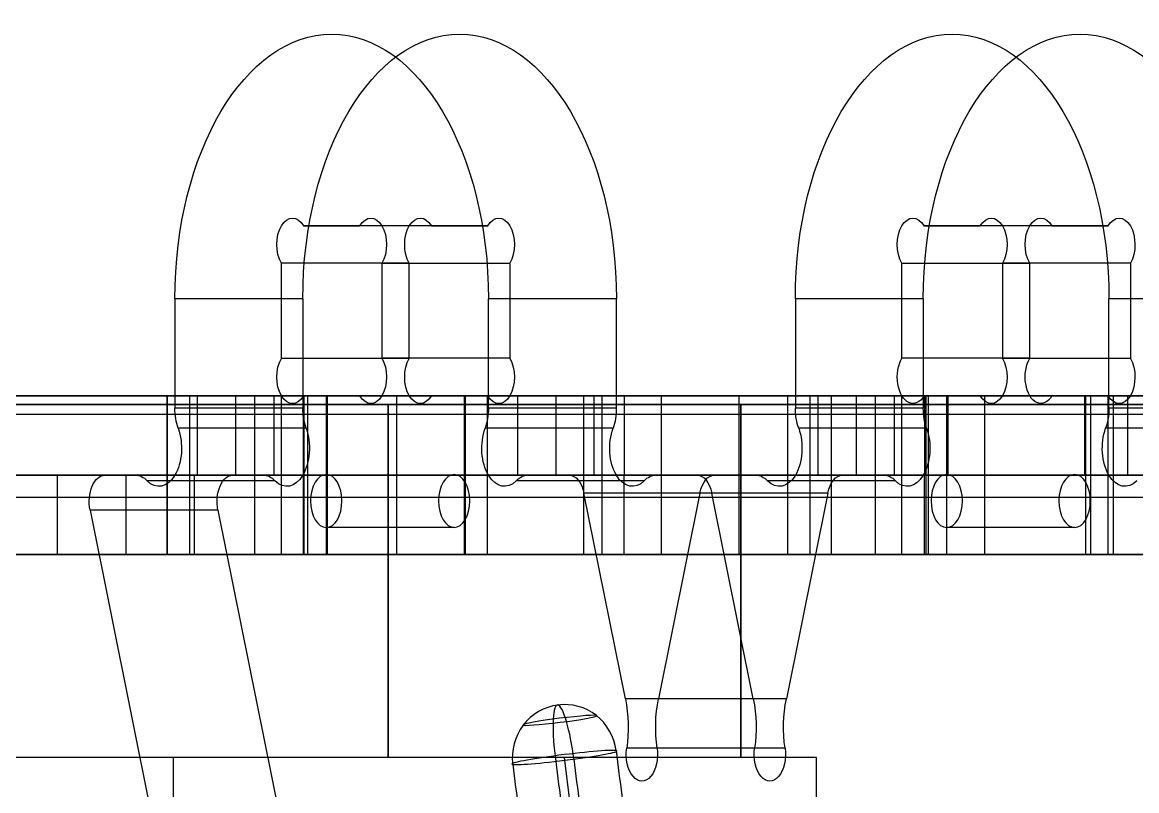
# Model space of a CAD drawing. Header units: millimetres. Extents: x -1736 to -633, y -290 to 351.
# Drawn here: x -843.5 to -717.1, y 255.2 to 342.3 of the extents above; entities that cross this region are included whole.
import ezdxf

# ---------------------------------------------------------------- set-up
doc = ezdxf.new("R2010")
doc.units = ezdxf.units.MM
doc.header["$MEASUREMENT"] = 0
for name, color, linetype, true_color in [('Electrical System', 7, 'Continuous', 0x0516e0), ('The Irrigation System', 7, 'Continuous', 0x04feff), ('The Wooden Frame', 7, 'Continuous', 0xd8b17e)]:
    doc.layers.add(name, color=color, linetype=linetype, true_color=true_color)

msp = doc.modelspace()

# ---------------------------------------------------------------- linework, layer by layer
at = {"layer": 'Electrical System'}
for p, q in [((-762, 299, -27.13), (-802, 299, -27.13)), ((-802, 299, 42.87), (-802, 299, -27.13)), ((-762, 299, 42.87), (-802, 299, 42.87)), ((-802, 299, -27.13), (-802, 259, -27.13)), ((-802, 259, 42.87), (-802, 299, 42.87)), ((-762, 299, 42.87), (-762, 299, -27.13)), ((-762, 299, -27.13), (-762, 259, -27.13)), ((-762, 259, 42.87), (-762, 299, 42.87)), ((-826.31, 259, -264.82), (-931.89, 259, -410.61)), ((-753.42, 259, -317.61), (-859, 259, -463.4)), ((-753.42, 259, -317.61), (-826.31, 259, -264.82)), ((-826.31, 29, -264.82), (-826.31, 259, -264.82)), ((-762, 259, -27.13), (-802, 259, -27.13)), ((-762, 259, 42.87), (-802, 259, 42.87)), ((-802, 259, -27.13), (-802, 259, 42.87)), ((-762, 259, -27.13), (-762, 259, 42.87)), ((-753.42, 29, -317.61), (-753.42, 259, -317.61))]:
    msp.add_line(p, q, dxfattribs=at)
msp.add_open_spline([(-745.53, 150, 139), (-745.53, 150, 3.93), (-768, 146), (-782, 259, -6.13)], degree=3, dxfattribs=at)
at = {"layer": 'The Irrigation System'}
for p, q in [((-1311.74, 300, 110.11), (-711.74, 300, 110.11)), ((-1311.74, 300, -189.89), (-711.74, 300, -189.89)), ((-1311.74, 300, -39.89), (-711.74, 300, -39.89)), ((-1310.74, 299, 110.11), (-712.74, 299, 110.11)), ((-712.74, 299, -188.89), (-1310.74, 299, -188.89)), ((-1310.74, 299, -39.89), (-712.74, 299, -39.89))]:
    msp.add_line(p, q, dxfattribs=at)
at = {"layer": 'The Irrigation System', "extrusion": (-0.122776, 0.990977, -0.053766)}
for centre, radius in [((744.22, 12.87, 357.25), 4.24), ((744.22, 12.87, 353), 6)]:
    msp.add_circle(centre, radius, dxfattribs=at)
at = {"layer": 'The Irrigation System', "extrusion": (-0.177446, 0.031383, 0.98363)}
for start, end in [(197.3598, 287.3602), (107.3595, 197.3598)]:
    msp.add_arc((-118.85, -802.92, 140.86), 6, start, end, dxfattribs=at)
at = {"layer": 'The Irrigation System', "extrusion": (0.976442, 0.130307, 0.171992)}
for start, end in [(356.8713, 86.8716), (266.8709, 356.8713)]:
    msp.add_arc((360.17, 121.38, -730.88), 6, start, end, dxfattribs=at)
at = {"layer": 'The Irrigation System'}
for points in [[(-783.06, 259.19, -0.23), (-782.64, 255.77, -0.04), (-781.78, 249.15, 0.32), (-780.41, 239.57, 0.91), (-779, 230.65, 1.53), (-777.56, 222.38, 2.21), (-776.1, 214.73, 2.98), (-774.64, 207.68, 3.84), (-773.16, 201.23, 4.83), (-771.69, 195.35, 5.96), (-770.23, 190.03, 7.26), (-768.8, 185.24, 8.72), (-767.4, 180.98, 10.38), (-766.04, 177.21, 12.23), (-764.72, 173.89, 14.29), (-763.45, 170.98, 16.57), (-762.23, 168.43, 19.12), (-761.03, 166.19, 21.96), (-759.86, 164.21, 25.16), (-758.71, 162.48, 28.77), (-757.59, 160.97, 32.84), (-756.49, 159.68, 37.4), (-755.44, 158.59, 42.49), (-754.44, 157.69, 48.13), (-753.5, 156.97, 54.35), (-752.63, 156.42, 61.15), (-751.84, 156.01, 68.56), (-751.13, 155.72, 76.61), (-750.52, 155.54, 85.3), (-750, 155.45, 94.67), (-749.59, 155.42, 104.72), (-749.18, 155.42, 119.56), (-749.07, 155.45, 131.08), (-749.07, 155.45, 139)], [(-776.14, 259.78, -5.1), (-775.72, 256.38, -4.91), (-774.86, 249.81, -4.55), (-773.49, 240.3, -3.98), (-772.08, 231.44, -3.37), (-770.63, 223.2, -2.7), (-769.16, 215.58, -1.95), (-767.67, 208.54, -1.1), (-766.18, 202.07, -0.12), (-764.67, 196.13, 1.01), (-763.17, 190.72, 2.31), (-761.68, 185.81, 3.8), (-760.2, 181.37, 5.51), (-758.74, 177.37, 7.46), (-757.31, 173.78, 9.67), (-755.89, 170.58, 12.17), (-754.51, 167.74, 14.99), (-753.15, 165.22, 18.17), (-751.82, 163.01, 21.74), (-750.52, 161.08, 25.74), (-749.27, 159.43, 30.19), (-748.07, 158.03, 35.11), (-746.92, 156.86, 40.53), (-745.84, 155.91, 46.47), (-744.83, 155.15, 52.95), (-743.9, 154.57, 59.99), (-743.05, 154.14, 67.61), (-742.3, 153.84, 75.85), (-741.64, 153.65, 84.71), (-741.09, 153.55, 94.22), (-740.65, 153.51, 104.41), (-740.2, 153.51, 119.41), (-740.08, 153.54, 131.02), (-740.08, 153.54, 139)], [(-787.86, 258.22, -7.16), (-787.43, 254.77, -6.98), (-786.57, 248.1, -6.61), (-785.18, 238.41, -6.02), (-783.76, 229.35, -5.41), (-782.31, 220.9, -4.73), (-780.82, 213.04, -3.96), (-779.31, 205.73, -3.08), (-777.78, 198.97, -2.07), (-776.23, 192.71, -0.88), (-774.67, 186.95, 0.49), (-773.09, 181.65, 2.09), (-771.52, 176.8, 3.95), (-769.94, 172.39, 6.08), (-768.37, 168.4, 8.53), (-766.83, 164.82, 11.31), (-765.31, 161.65, 14.45), (-763.84, 158.87, 17.94), (-762.43, 156.46, 21.81), (-761.08, 154.4, 26.06), (-759.8, 152.65, 30.7), (-758.59, 151.19, 35.77), (-757.46, 149.99, 41.28), (-756.4, 149.01, 47.26), (-755.43, 148.23, 53.75), (-754.54, 147.63, 60.77), (-753.73, 147.18, 68.34), (-753.02, 146.86, 76.5), (-752.41, 146.65, 85.28), (-751.9, 146.52, 94.69), (-751.49, 146.47, 104.77), (-751.09, 146.44, 119.61), (-750.99, 146.46, 131.1), (-750.99, 146.46, 139)], [(-780.94, 258.81, -12.03), (-780.51, 255.39, -11.85), (-779.65, 248.76, -11.48), (-778.27, 239.14, -10.91), (-776.84, 230.14, -10.31), (-775.38, 221.73, -9.64), (-773.88, 213.89, -8.89), (-772.35, 206.59, -8.03), (-770.8, 199.8, -7.02), (-769.21, 193.5, -5.84), (-767.61, 187.64, -4.46), (-765.98, 182.21, -2.83), (-764.32, 177.19, -0.92), (-762.65, 172.55, 1.31), (-760.96, 168.29, 3.91), (-759.27, 164.43, 6.91), (-757.59, 160.96, 10.32), (-755.96, 157.9, 14.15), (-754.39, 155.25, 18.39), (-752.89, 153, 23.02), (-751.49, 151.11, 28.05), (-750.17, 149.54, 33.47), (-748.94, 148.26, 39.31), (-747.8, 147.23, 45.6), (-746.76, 146.41, 52.35), (-745.8, 145.78, 59.61), (-744.95, 145.31, 67.39), (-744.19, 144.98, 75.74), (-743.53, 144.76, 84.68), (-742.99, 144.63, 94.24), (-742.55, 144.56, 104.46), (-742.11, 144.53, 119.46), (-742, 144.55, 131.05), (-741.99, 144.55, 139)]]:
    msp.add_open_spline(points, degree=3, knots=[0, 0, 0, 0, 10.357275, 20.065012, 29.148035, 37.631865, 45.543109, 52.909977, 59.762942, 66.135584, 72.06562, 77.596121, 82.77681, 87.66526, 92.327613, 96.838365, 101.278777, 105.733861, 110.28847, 115.023475, 120.012961, 125.322859, 131.010875, 137.127265, 143.716005, 150.81603, 158.462372, 166.68712, 175.5202, 184.98999, 195.123786, 205.948175, 229.77308, 229.77308, 229.77308, 229.77308], dxfattribs=at)
at = {"layer": 'The Wooden Frame'}
for p, q in [((-797.08, 319.26, -409.82), (-811.58, 319.26, -399.15)), ((-811.58, 319.26, -399.15), (-805.2, 319.26, -390.48)), ((-797.08, 319.26, -409.82), (-811.58, 319.26, -399.15)), ((-811.58, 319.26, -399.15), (-805.2, 319.26, -390.48)), ((-790.7, 319.26, -401.14), (-805.2, 319.26, -390.48)), ((-790.7, 319.26, -401.14), (-805.2, 319.26, -390.48)), ((-797.08, 319.26, -409.82), (-790.7, 319.26, -401.14)), ((-797.08, 319.26, -409.82), (-790.7, 319.26, -401.14)), ((-726.74, 319.26, -314.17), (-741.24, 319.26, -303.51)), ((-741.24, 319.26, -303.51), (-734.86, 319.26, -294.84)), ((-726.74, 319.26, -314.17), (-741.24, 319.26, -303.51)), ((-741.24, 319.26, -303.51), (-734.86, 319.26, -294.84)), ((-720.36, 319.26, -305.5), (-734.86, 319.26, -294.84)), ((-720.36, 319.26, -305.5), (-734.86, 319.26, -294.84)), ((-726.74, 319.26, -314.17), (-720.36, 319.26, -305.5)), ((-726.74, 319.26, -314.17), (-720.36, 319.26, -305.5)), ((-799.59, 315.02, -413.24), (-814.09, 315.02, -402.57)), ((-814.09, 304.24, -402.57), (-814.09, 315.02, -402.57)), ((-799.59, 315.02, -413.24), (-814.09, 315.02, -402.57)), ((-814.09, 304.24, -402.57), (-814.09, 315.02, -402.57)), ((-788.19, 315.01, -397.73), (-802.69, 315.01, -387.06)), ((-802.69, 315.01, -387.06), (-802.69, 304.25, -387.06)), ((-788.19, 315.01, -397.73), (-802.69, 315.01, -387.06)), ((-802.69, 315.01, -387.06), (-802.69, 304.25, -387.06)), ((-799.59, 304.24, -413.24), (-799.59, 315.02, -413.24)), ((-799.59, 304.24, -413.24), (-799.59, 315.02, -413.24)), ((-788.19, 315.01, -397.73), (-788.19, 304.25, -397.73)), ((-788.19, 315.01, -397.73), (-788.19, 304.25, -397.73)), ((-729.25, 315.01, -317.59), (-743.75, 315.01, -306.93)), ((-743.75, 304.25, -306.93), (-743.75, 315.01, -306.93)), ((-729.25, 315.01, -317.59), (-743.75, 315.01, -306.93)), ((-743.75, 304.25, -306.93), (-743.75, 315.01, -306.93)), ((-717.84, 315.02, -302.08), (-732.35, 315.02, -291.42)), ((-732.35, 315.02, -291.42), (-732.35, 304.24, -291.42)), ((-717.84, 315.02, -302.08), (-732.35, 315.02, -291.42)), ((-732.35, 315.02, -291.42), (-732.35, 304.24, -291.42)), ((-729.25, 304.25, -317.59), (-729.25, 315.01, -317.59)), ((-729.25, 304.25, -317.59), (-729.25, 315.01, -317.59)), ((-717.84, 315.02, -302.08), (-717.84, 304.24, -302.08)), ((-717.84, 315.02, -302.08), (-717.84, 304.24, -302.08)), ((-811.66, 310.99, -429.65), (-826.16, 310.99, -418.99)), ((-826.16, 310.99, -418.99), (-826.16, 298.58, -418.99)), ((-811.66, 310.99, -429.65), (-826.16, 310.99, -418.99)), ((-826.16, 310.99, -418.99), (-826.16, 298.58, -418.99)), ((-811.66, 310.99, -429.65), (-811.66, 298.58, -429.65)), ((-811.66, 310.99, -429.65), (-811.66, 298.58, -429.65)), ((-776.11, 310.99, -381.31), (-790.61, 310.99, -370.65)), ((-790.61, 298.58, -370.65), (-790.61, 310.99, -370.65)), ((-776.11, 310.99, -381.31), (-790.61, 310.99, -370.65)), ((-790.61, 298.58, -370.65), (-790.61, 310.99, -370.65)), ((-776.11, 298.58, -381.31), (-776.11, 310.99, -381.31)), ((-776.11, 298.58, -381.31), (-776.11, 310.99, -381.31)), ((-741.32, 310.99, -334), (-755.82, 310.99, -323.34)), ((-755.82, 310.99, -323.34), (-755.82, 298.58, -323.34)), ((-741.32, 310.99, -334), (-755.82, 310.99, -323.34)), ((-755.82, 310.99, -323.34), (-755.82, 298.58, -323.34)), ((-741.32, 310.99, -334), (-741.32, 298.58, -334)), ((-741.32, 310.99, -334), (-741.32, 298.58, -334)), ((-705.77, 310.99, -285.67), (-720.27, 310.99, -275)), ((-720.27, 298.58, -275), (-720.27, 310.99, -275)), ((-705.77, 310.99, -285.67), (-720.27, 310.99, -275)), ((-720.27, 298.58, -275), (-720.27, 310.99, -275)), ((-799.59, 304.24, -413.24), (-814.09, 304.24, -402.57)), ((-799.59, 304.24, -413.24), (-814.09, 304.24, -402.57)), ((-788.19, 304.25, -397.73), (-802.69, 304.25, -387.06)), ((-788.19, 304.25, -397.73), (-802.69, 304.25, -387.06)), ((-729.25, 304.25, -317.59), (-743.75, 304.25, -306.93)), ((-729.25, 304.25, -317.59), (-743.75, 304.25, -306.93)), ((-717.84, 304.24, -302.08), (-732.35, 304.24, -291.42)), ((-717.84, 304.24, -302.08), (-732.35, 304.24, -291.42)), ((-1361.49, 300, 285.64), (-661.49, 300, 285.64)), ((-664.49, 300, 475.14), (-1358.49, 300, 475.14)), ((-1221.94, 300, 228.14), (-801.03, 300, 228.14)), ((-992.43, 300, -208.39), (-661.74, 300, -208.39)), ((-992.43, 300, -208.39), (-661.74, 300, -208.39)), ((-648.67, 300, -474.14), (-878.03, 300, -474.14)), ((-648.67, 300, -474.14), (-878.03, 300, -474.14)), ((-751.75, 300, -739.59), (-871.48, 300, -495.8)), ((-751.75, 300, -739.59), (-871.48, 300, -495.8)), ((-827.09, 300, -208.39), (-827.09, 282, -208.39)), ((-827.09, 300, -208.39), (-827.09, 282, -208.39)), ((-827.04, 300, -419.12), (-827.04, 282, -419.12)), ((-827.04, 300, -419.12), (-827.04, 282, -419.12)), ((-824.52, 300, -415.7), (-824.52, 291, -415.7)), ((-824.52, 300, -415.7), (-793.26, 300, -373.19)), ((-824.52, 300, -415.7), (-824.52, 291, -415.7)), ((-824.52, 300, -415.7), (-793.26, 300, -373.19)), ((-823.62, 300, -421.63), (-823.62, 291, -421.63)), ((-814.95, 300, -428.01), (-823.62, 300, -421.63)), ((-823.62, 300, -421.63), (-823.62, 291, -421.63)), ((-814.95, 300, -428.01), (-823.62, 300, -421.63)), ((-819.28, 300, -424.82), (-819.28, 291, -424.82)), ((-819.28, 300, -424.82), (-819.28, 291, -424.82)), ((-817.12, 300, -385.65), (-817.12, 282, -385.65)), ((-817.12, 300, -385.65), (-817.12, 282, -385.65)), ((-814.95, 300, -428.01), (-814.95, 291, -428.01)), ((-814.95, 300, -428.01), (-814.95, 291, -428.01)), ((-814.12, 300, -388.65), (-814.12, 282, -388.65)), ((-814.12, 300, -382.65), (-814.12, 282, -382.65)), ((-814.12, 300, -388.65), (-814.12, 282, -388.65)), ((-814.12, 300, -382.65), (-814.12, 282, -382.65)), ((-811.61, 300, -617.7), (-811.61, 282, -617.7)), ((-811.61, 300, -617.7), (-811.61, 282, -617.7)), ((-797.08, 300, -409.82), (-811.58, 300, -399.15)), ((-805.2, 300, -390.48), (-811.58, 300, -399.15)), ((-797.08, 300, -409.82), (-811.58, 300, -399.15)), ((-805.2, 300, -390.48), (-811.58, 300, -399.15)), ((-811.53, 300, -430.52), (-811.53, 291, -430.52)), ((-811.53, 300, -430.52), (-811.53, 291, -430.52)), ((-811.12, 300, -385.65), (-811.12, 282, -385.65)), ((-811.12, 300, -385.65), (-811.12, 282, -385.65)), ((-777.75, 300, -384.6), (-809.01, 300, -427.11)), ((-809.01, 300, -427.11), (-809.01, 291, -427.11)), ((-777.75, 300, -384.6), (-809.01, 300, -427.11)), ((-809.01, 300, -427.11), (-809.01, 291, -427.11)), ((-808.89, 300, -394.45), (-808.89, 291, -394.45)), ((-808.89, 300, -394.45), (-808.89, 291, -394.45)), ((-790.7, 300, -401.14), (-805.2, 300, -390.48)), ((-790.7, 300, -401.14), (-805.2, 300, -390.48)), ((-801.03, 300, 228.14), (-801.03, 282, 228.14)), ((-790.7, 300, -401.14), (-797.08, 300, -409.82)), ((-790.7, 300, -401.14), (-797.08, 300, -409.82)), ((-793.38, 300, -405.85), (-793.38, 291, -405.85)), ((-793.38, 300, -405.85), (-793.38, 291, -405.85)), ((-793.26, 300, -373.19), (-793.26, 291, -373.19)), ((-793.26, 300, -373.19), (-793.26, 291, -373.19)), ((-790.75, 300, -369.78), (-790.75, 282, -369.78)), ((-790.75, 300, -369.78), (-790.75, 282, -369.78)), ((-787.33, 300, -372.29), (-787.33, 291, -372.29)), ((-787.33, 300, -372.29), (-778.66, 300, -378.67)), ((-787.33, 300, -372.29), (-787.33, 291, -372.29)), ((-787.33, 300, -372.29), (-778.66, 300, -378.67)), ((-782.99, 300, -375.48), (-782.99, 291, -375.48)), ((-782.99, 300, -375.48), (-782.99, 291, -375.48)), ((-779.82, 300, 219.35), (-779.82, 282, 219.35)), ((-778.66, 300, -378.67), (-778.66, 291, -378.67)), ((-778.66, 300, -378.67), (-778.66, 291, -378.67)), ((-777.75, 300, -384.6), (-777.75, 291, -384.6)), ((-777.75, 300, -384.6), (-777.75, 291, -384.6)), ((-775.24, 300, -381.18), (-775.24, 291, -381.18)), ((-775.24, 300, -381.18), (-775.24, 291, -381.18)), ((-771.03, 300, 198.14), (-771.03, 282, 198.14)), ((-762.24, 300, 176.92), (-762.24, 282, 176.92)), ((-756.7, 300, -323.47), (-756.7, 282, -323.47)), ((-756.7, 300, -323.47), (-756.7, 282, -323.47)), ((-754.18, 300, -320.05), (-754.18, 291, -320.05)), ((-754.18, 300, -320.05), (-722.92, 300, -277.55)), ((-754.18, 300, -320.05), (-754.18, 291, -320.05)), ((-754.18, 300, -320.05), (-722.92, 300, -277.55)), ((-744.61, 300, -332.36), (-753.28, 300, -325.99)), ((-753.28, 300, -325.99), (-753.28, 291, -325.99)), ((-744.61, 300, -332.36), (-753.28, 300, -325.99)), ((-753.28, 300, -325.99), (-753.28, 291, -325.99)), ((-751.75, 300, -739.59), (-751.75, 282, -739.59)), ((-751.75, 300, -739.59), (-751.75, 282, -739.59)), ((-748.94, 300, -329.17), (-748.94, 291, -329.17)), ((-748.94, 300, -329.17), (-748.94, 291, -329.17)), ((-746.77, 300, -290), (-746.77, 282, -290)), ((-746.77, 300, -290), (-746.77, 282, -290)), ((-744.61, 300, -332.36), (-744.61, 291, -332.36)), ((-744.61, 300, -332.36), (-744.61, 291, -332.36)), ((-743.77, 300, -293), (-743.77, 282, -293)), ((-743.77, 300, -287), (-743.77, 282, -287)), ((-743.77, 300, -293), (-743.77, 282, -293)), ((-743.77, 300, -287), (-743.77, 282, -287)), ((-726.74, 300, -314.17), (-741.24, 300, -303.51)), ((-734.86, 300, -294.84), (-741.24, 300, -303.51)), ((-726.74, 300, -314.17), (-741.24, 300, -303.51)), ((-734.86, 300, -294.84), (-741.24, 300, -303.51)), ((-741.19, 300, -334.88), (-741.19, 291, -334.88)), ((-741.19, 300, -334.88), (-741.19, 291, -334.88)), ((-741.01, 300, 168.14), (-741.01, 282, 168.14)), ((-740.77, 300, -290), (-740.77, 282, -290)), ((-740.77, 300, -290), (-740.77, 282, -290)), ((-707.41, 300, -288.95), (-738.67, 300, -331.46)), ((-738.67, 300, -331.46), (-738.67, 291, -331.46)), ((-707.41, 300, -288.95), (-738.67, 300, -331.46)), ((-738.67, 300, -331.46), (-738.67, 291, -331.46)), ((-738.55, 300, -298.8), (-738.55, 291, -298.8)), ((-738.55, 300, -298.8), (-738.55, 291, -298.8)), ((-720.36, 300, -305.5), (-734.86, 300, -294.84)), ((-720.36, 300, -305.5), (-734.86, 300, -294.84)), ((-734.36, 300, -753.45), (-734.36, 282, -753.45)), ((-734.36, 300, -753.45), (-734.36, 282, -753.45)), ((-720.36, 300, -305.5), (-726.74, 300, -314.17)), ((-720.36, 300, -305.5), (-726.74, 300, -314.17)), ((-723.04, 300, -310.21), (-723.04, 291, -310.21)), ((-723.04, 300, -310.21), (-723.04, 291, -310.21)), ((-722.92, 300, -277.55), (-722.92, 291, -277.55)), ((-722.92, 300, -277.55), (-722.92, 291, -277.55)), ((-722.37, 300, -275.32), (-722.37, 282, -275.32)), ((-722.37, 300, -275.32), (-722.37, 282, -275.32)), ((-720.41, 300, -274.13), (-720.41, 291, -274.13)), ((-720.41, 300, -274.13), (-720.41, 291, -274.13)), ((-719.78, 300, 159.36), (-719.78, 282, 159.36)), ((-718.18, 300, -274.68), (-718.18, 291, -274.68)), ((-718.18, 300, -274.68), (-718.18, 291, -274.68)), ((-811.66, 298.58, -429.65), (-826.16, 298.58, -418.99)), ((-811.66, 298.58, -429.65), (-826.16, 298.58, -418.99)), ((-776.11, 298.58, -381.31), (-790.61, 298.58, -370.65)), ((-776.11, 298.58, -381.31), (-790.61, 298.58, -370.65)), ((-741.32, 298.58, -334), (-755.82, 298.58, -323.34)), ((-741.32, 298.58, -334), (-755.82, 298.58, -323.34)), ((-705.77, 298.58, -285.67), (-720.27, 298.58, -275)), ((-705.77, 298.58, -285.67), (-720.27, 298.58, -275)), ((-699.87, 297.88, -207.89), (-993.49, 297.88, -207.89)), ((-699.87, 297.88, -189.89), (-993.49, 297.88, -189.89)), ((-699.87, 297.88, -207.89), (-993.49, 297.88, -207.89)), ((-699.87, 297.88, -189.89), (-993.49, 297.88, -189.89)), ((-811.29, 296.32, -429.14), (-825.79, 296.32, -418.47)), ((-811.29, 296.32, -429.14), (-825.79, 296.32, -418.47)), ((-776.49, 296.32, -381.82), (-790.99, 296.32, -371.16)), ((-776.49, 296.32, -381.82), (-790.99, 296.32, -371.16)), ((-740.94, 296.32, -333.49), (-755.45, 296.32, -322.83)), ((-740.94, 296.32, -333.49), (-755.45, 296.32, -322.83)), ((-706.15, 296.32, -286.18), (-720.65, 296.32, -275.51)), ((-706.15, 296.32, -286.18), (-720.65, 296.32, -275.51)), ((-1342.24, 291, 258.89), (-680.74, 291, 258.89)), ((-680.74, 291, 278.14), (-1342.24, 291, 278.14)), ((-1221.94, 291, 228.14), (-801.03, 291, 228.14)), ((-992.43, 291, -208.39), (-661.74, 291, -208.39)), ((-992.43, 291, -208.39), (-661.74, 291, -208.39)), ((-680.74, 291, 475.14), (-974.99, 291, 475.14)), ((-751.75, 291, -739.59), (-871.48, 291, -495.8)), ((-751.75, 291, -739.59), (-871.48, 291, -495.8)), ((-823.98, 291, -447.45), (-839.49, 291, -436.05)), ((-839.49, 291, -436.05), (-839.49, 282, -436.05)), ((-839.49, 291, -436.05), (-827.04, 291, -419.12)), ((-823.98, 291, -447.45), (-839.49, 291, -436.05)), ((-839.49, 291, -436.05), (-839.49, 282, -436.05)), ((-839.49, 291, -436.05), (-827.04, 291, -419.12)), ((-819.6, 291, -440.44), (-834.1, 291, -429.77)), ((-830.65, 291, -425.09), (-834.1, 291, -429.77)), ((-819.6, 291, -440.44), (-834.1, 291, -429.77)), ((-830.65, 291, -425.09), (-834.1, 291, -429.77)), ((-831.73, 291, -441.75), (-831.73, 282, -441.75)), ((-819.28, 291, -424.82), (-831.73, 291, -441.75)), ((-831.73, 291, -441.75), (-831.73, 282, -441.75)), ((-819.28, 291, -424.82), (-831.73, 291, -441.75)), ((-816.15, 291, -435.76), (-830.65, 291, -425.09)), ((-816.15, 291, -435.76), (-830.65, 291, -425.09)), ((-827.04, 282, -419.12), (-827.04, 291, -419.12)), ((-827.04, 291, -419.12), (-827.04, 282, -419.12)), ((-827.04, 282, -419.12), (-827.04, 291, -419.12)), ((-827.04, 291, -419.12), (-827.04, 282, -419.12)), ((-824.52, 291, -415.7), (-824.52, 282, -415.7)), ((-824.52, 291, -415.7), (-793.26, 291, -373.19)), ((-824.52, 291, -415.7), (-824.52, 282, -415.7)), ((-824.52, 291, -415.7), (-793.26, 291, -373.19)), ((-823.98, 291, -447.45), (-823.98, 282, -447.45)), ((-811.53, 291, -430.52), (-823.98, 291, -447.45)), ((-823.98, 291, -447.45), (-823.98, 282, -447.45)), ((-811.53, 291, -430.52), (-823.98, 291, -447.45)), ((-814.95, 291, -428.01), (-823.62, 291, -421.63)), ((-814.95, 291, -428.01), (-823.62, 291, -421.63)), ((-816.15, 291, -435.76), (-819.6, 291, -440.44)), ((-816.15, 291, -435.76), (-819.6, 291, -440.44)), ((-811.53, 291, -430.52), (-811.53, 282, -430.52)), ((-811.53, 291, -430.52), (-811.53, 282, -430.52)), ((-811.53, 291, -430.52), (-811.53, 282, -430.52)), ((-811.53, 291, -430.52), (-811.53, 282, -430.52)), ((-809.01, 291, -427.11), (-809.01, 282, -427.11)), ((-777.75, 291, -384.6), (-809.01, 291, -427.11)), ((-809.01, 291, -427.11), (-809.01, 282, -427.11)), ((-777.75, 291, -384.6), (-809.01, 291, -427.11)), ((-808.89, 291, -394.45), (-808.89, 282, -394.45)), ((-808.89, 291, -394.45), (-808.89, 282, -394.45)), ((-793.38, 291, -405.85), (-793.38, 282, -405.85)), ((-793.38, 291, -405.85), (-793.38, 282, -405.85)), ((-793.26, 291, -373.19), (-793.26, 282, -373.19)), ((-793.26, 291, -373.19), (-793.26, 282, -373.19)), ((-790.75, 291, -369.78), (-790.75, 282, -369.78)), ((-790.75, 291, -369.78), (-756.7, 291, -323.47)), ((-790.75, 291, -369.78), (-790.75, 282, -369.78)), ((-790.75, 291, -369.78), (-756.7, 291, -323.47)), ((-787.33, 291, -372.29), (-778.66, 291, -378.67)), ((-787.33, 291, -372.29), (-778.66, 291, -378.67)), ((-771.62, 291, -375.21), (-786.12, 291, -364.54)), ((-781.47, 291, -358.22), (-786.12, 291, -364.54)), ((-771.62, 291, -375.21), (-786.12, 291, -364.54)), ((-781.47, 291, -358.22), (-786.12, 291, -364.54)), ((-748.94, 291, -329.17), (-782.99, 291, -375.48)), ((-748.94, 291, -329.17), (-782.99, 291, -375.48)), ((-766.97, 291, -368.88), (-781.47, 291, -358.22)), ((-766.97, 291, -368.88), (-781.47, 291, -358.22)), ((-777.75, 291, -384.6), (-777.75, 282, -384.6)), ((-777.75, 291, -384.6), (-777.75, 282, -384.6)), ((-775.24, 282, -381.18), (-775.24, 291, -381.18)), ((-741.19, 291, -334.88), (-775.24, 291, -381.18)), ((-775.24, 282, -381.18), (-775.24, 291, -381.18)), ((-741.19, 291, -334.88), (-775.24, 291, -381.18)), ((-758.21, 291, -358.03), (-773.72, 291, -346.62)), ((-758.21, 291, -358.03), (-773.72, 291, -346.62)), ((-766.97, 291, -368.88), (-771.62, 291, -375.21)), ((-766.97, 291, -368.88), (-771.62, 291, -375.21)), ((-750.46, 291, -346.43), (-764.96, 291, -335.77)), ((-760.31, 291, -329.45), (-764.96, 291, -335.77)), ((-750.46, 291, -346.43), (-764.96, 291, -335.77)), ((-760.31, 291, -329.45), (-764.96, 291, -335.77)), ((-745.81, 291, -340.11), (-760.31, 291, -329.45)), ((-745.81, 291, -340.11), (-760.31, 291, -329.45)), ((-756.7, 291, -323.47), (-756.7, 282, -323.47)), ((-756.7, 291, -323.47), (-756.7, 282, -323.47)), ((-754.18, 291, -320.05), (-722.92, 291, -277.55)), ((-754.18, 291, -320.05), (-754.18, 282, -320.05)), ((-754.18, 291, -320.05), (-722.92, 291, -277.55)), ((-754.18, 291, -320.05), (-754.18, 282, -320.05)), ((-753.28, 291, -325.99), (-744.61, 291, -332.36)), ((-753.28, 291, -325.99), (-744.61, 291, -332.36)), ((-745.81, 291, -340.11), (-750.46, 291, -346.43)), ((-745.81, 291, -340.11), (-750.46, 291, -346.43)), ((-741.19, 282, -334.88), (-741.19, 291, -334.88)), ((-741.19, 282, -334.88), (-741.19, 291, -334.88)), ((-707.41, 291, -288.95), (-738.67, 291, -331.46)), ((-738.67, 291, -331.46), (-738.67, 282, -331.46)), ((-707.41, 291, -288.95), (-738.67, 291, -331.46)), ((-738.67, 291, -331.46), (-738.67, 282, -331.46)), ((-722.92, 291, -277.55), (-722.92, 282, -277.55)), ((-722.92, 291, -277.55), (-722.92, 282, -277.55)), ((-720.41, 291, -274.13), (-707.96, 291, -257.2)), ((-720.41, 291, -274.13), (-720.41, 282, -274.13)), ((-720.41, 291, -274.13), (-707.96, 291, -257.2)), ((-720.41, 291, -274.13), (-720.41, 282, -274.13)), ((-814.81, 290.37, -433.94), (-829.32, 290.37, -423.27)), ((-814.81, 290.37, -433.94), (-829.32, 290.37, -423.27)), ((-772.96, 290.37, -377.03), (-787.46, 290.37, -366.36)), ((-772.96, 290.37, -377.03), (-787.46, 290.37, -366.36)), ((-744.47, 290.37, -338.29), (-758.97, 290.37, -327.63)), ((-744.47, 290.37, -338.29), (-758.97, 290.37, -327.63)), ((-1347.24, 288.5, 276.89), (-676.24, 288.5, 276.89)), ((-1347.24, 288.5, 258.89), (-676.24, 288.5, 258.89)), ((-1347.24, 288.5, 267.89), (-676.24, 288.5, 267.89)), ((-765.29, 288.97, -366.59), (-779.79, 288.97, -355.93)), ((-775.09, 265.63, -349.54), (-779.79, 288.97, -355.93)), ((-765.29, 288.97, -366.59), (-779.79, 288.97, -355.93)), ((-775.09, 265.63, -349.54), (-779.79, 288.97, -355.93)), ((-766.65, 288.97, -338.06), (-771.35, 265.63, -344.45)), ((-766.65, 288.97, -338.06), (-771.35, 265.63, -344.45)), ((-752.15, 288.97, -348.72), (-766.65, 288.97, -338.06)), ((-752.15, 288.97, -348.72), (-766.65, 288.97, -338.06)), ((-760.59, 265.63, -360.21), (-765.29, 288.97, -366.59)), ((-760.59, 265.63, -360.21), (-765.29, 288.97, -366.59)), ((-752.15, 288.97, -348.72), (-756.84, 265.63, -355.11)), ((-752.15, 288.97, -348.72), (-756.84, 265.63, -355.11)), ((-821.28, 287.03, -442.73), (-835.78, 287.03, -432.06)), ((-835.78, 287.03, -432.06), (-810.13, 159.65, -397.19)), ((-821.28, 287.03, -442.73), (-835.78, 287.03, -432.06)), ((-835.78, 287.03, -432.06), (-810.13, 159.65, -397.19)), ((-821.28, 287.03, -442.73), (-795.63, 159.65, -407.85)), ((-821.28, 287.03, -442.73), (-795.63, 159.65, -407.85)), ((-794.5, 285.07, -406.32), (-809, 285.07, -395.65)), ((-794.5, 285.07, -406.32), (-809, 285.07, -395.65)), ((-724.16, 285.07, -310.67), (-738.66, 285.07, -300.01)), ((-724.16, 285.07, -310.67), (-738.66, 285.07, -300.01)), ((-680.74, 282, 258.89), (-1342.24, 282, 258.89)), ((-1342.24, 282, 278.14), (-680.74, 282, 278.14)), ((-1221.94, 282, 228.14), (-801.03, 282, 228.14)), ((-992.43, 282, -208.39), (-661.74, 282, -208.39)), ((-992.43, 282, -208.39), (-661.74, 282, -208.39)), ((-680.74, 282, 475.14), (-974.99, 282, 475.14)), ((-974.99, 282, 285.64), (-680.74, 282, 285.64)), ((-648.67, 282, -474.14), (-878.03, 282, -474.14)), ((-648.67, 282, -474.14), (-878.03, 282, -474.14)), ((-751.75, 282, -739.59), (-871.48, 282, -495.8)), ((-751.75, 282, -739.59), (-871.48, 282, -495.8)), ((-839.49, 282, -436.05), (-823.98, 282, -447.45)), ((-827.04, 282, -419.12), (-839.49, 282, -436.05)), ((-839.49, 282, -436.05), (-823.98, 282, -447.45)), ((-827.04, 282, -419.12), (-839.49, 282, -436.05)), ((-793.26, 282, -373.19), (-824.52, 282, -415.7)), ((-793.26, 282, -373.19), (-824.52, 282, -415.7)), ((-823.98, 282, -447.45), (-811.53, 282, -430.52)), ((-823.98, 282, -447.45), (-811.53, 282, -430.52)), ((-809.01, 282, -427.11), (-777.75, 282, -384.6)), ((-809.01, 282, -427.11), (-777.75, 282, -384.6)), ((-756.7, 282, -323.47), (-790.75, 282, -369.78)), ((-790.75, 282, -369.78), (-756.7, 282, -323.47)), ((-756.7, 282, -323.47), (-790.75, 282, -369.78)), ((-790.75, 282, -369.78), (-756.7, 282, -323.47)), ((-775.24, 282, -381.18), (-741.19, 282, -334.88)), ((-775.24, 282, -381.18), (-741.19, 282, -334.88)), ((-754.18, 282, -320.05), (-722.92, 282, -277.55)), ((-754.18, 282, -320.05), (-722.92, 282, -277.55)), ((-754.18, 282, -320.05), (-722.92, 282, -277.55)), ((-754.18, 282, -320.05), (-722.92, 282, -277.55)), ((-707.41, 282, -288.95), (-738.67, 282, -331.46)), ((-707.41, 282, -288.95), (-738.67, 282, -331.46)), ((-707.96, 282, -257.2), (-720.41, 282, -274.13)), ((-707.96, 282, -257.2), (-720.41, 282, -274.13)), ((-760.59, 265.63, -360.21), (-775.09, 265.63, -349.54)), ((-760.59, 265.63, -360.21), (-775.09, 265.63, -349.54)), ((-756.84, 265.63, -355.11), (-771.35, 265.63, -344.45)), ((-756.84, 265.63, -355.11), (-771.35, 265.63, -344.45)), ((-760.44, 260.04, -360.01), (-774.94, 260.04, -349.34)), ((-760.44, 260.04, -360.01), (-774.94, 260.04, -349.34)), ((-756.99, 260.04, -355.31), (-771.49, 260.04, -344.65)), ((-756.99, 260.04, -355.31), (-771.49, 260.04, -344.65))]:
    msp.add_line(p, q, dxfattribs=at)
at = {"layer": 'The Wooden Frame', "extrusion": (0, 1, 0)}
for centre in [(814.12, -385.65, 300), (814.12, -385.65, 300), (743.77, -290, 300), (743.77, -290, 300), (814.12, -385.65, 291), (814.12, -385.65, 291), (743.77, -290, 291), (743.77, -290, 291), (814.12, -385.65, 282), (814.12, -385.65, 282), (743.77, -290, 282), (743.77, -290, 282)]:
    msp.add_circle(centre, 3, dxfattribs=at)
at = {"layer": 'The Wooden Frame', "extrusion": (0.805598, 0, -0.592462)}
for centre in [(288.07, -798.04, -417.32), (288.07, -798.04, -417.32), (288.07, -798.04, -399.32), (288.07, -798.04, -399.32), (288.07, -679.31, -399.32), (288.07, -679.31, -399.32)]:
    msp.add_circle(centre, 3, dxfattribs=at)
at = {"layer": 'The Wooden Frame', "extrusion": (0.805598, 1.52643e-14, -0.592462)}
msp.add_circle((288.07, -679.31, -417.32), 3, dxfattribs=at)
msp.add_circle((288.07, -679.31, -417.32), 3, dxfattribs=at)
at = {"layer": 'The Wooden Frame', "extrusion": (0.805598, -1.5474e-15, -0.592462)}
for centre in [(310.99, -797, -417.32), (310.99, -797, -417.32), (310.99, -797, -399.32), (310.99, -797, -399.32)]:
    msp.add_arc(centre, 30, 270, 90, dxfattribs=at)
at = {"layer": 'The Wooden Frame', "extrusion": (0.805598, -1.98951e-15, -0.592462)}
msp.add_arc((310.99, -678.28, -417.32), 30, 270, 90, dxfattribs=at)
msp.add_arc((310.99, -678.28, -417.32), 30, 270, 90, dxfattribs=at)
at = {"layer": 'The Wooden Frame', "extrusion": (0.805598, 4.10534e-15, -0.592462)}
msp.add_arc((310.99, -678.28, -399.32), 30, 270, 90, dxfattribs=at)
msp.add_arc((310.99, -678.28, -399.32), 30, 270, 90, dxfattribs=at)
at = {"layer": 'The Wooden Frame', "extrusion": (0.805598, 4.97008e-15, -0.592462)}
msp.add_arc((317.14, -804.51, -417.32), 3, 225.0357, 45.0357, dxfattribs=at)
msp.add_arc((317.14, -804.51, -417.32), 3, 225.0357, 45.0357, dxfattribs=at)
at = {"layer": 'The Wooden Frame', "extrusion": (0.805598, 1.86065e-14, -0.592462)}
for centre in [(317.14, -789.5, -417.32), (317.14, -789.5, -417.32), (317.14, -789.5, -399.32), (317.14, -789.5, -399.32)]:
    msp.add_arc(centre, 3, 315.0357, 135.0357, dxfattribs=at)
at = {"layer": 'The Wooden Frame', "extrusion": (0.805598, 4.8171e-14, -0.592462)}
msp.add_arc((317.14, -804.51, -399.32), 3, 225.0357, 45.0357, dxfattribs=at)
msp.add_arc((317.14, -804.51, -399.32), 3, 225.0357, 45.0357, dxfattribs=at)
at = {"layer": 'The Wooden Frame', "extrusion": (0.805598, 2.967e-15, -0.592462)}
for centre in [(317.14, -685.78, -417.32), (317.14, -685.78, -417.32), (317.14, -685.78, -399.32), (317.14, -685.78, -399.32)]:
    msp.add_arc(centre, 3, 224.9643, 44.9643, dxfattribs=at)
at = {"layer": 'The Wooden Frame', "extrusion": (0.805598, 2.9777e-15, -0.592462)}
for centre in [(317.14, -670.77, -417.32), (317.14, -670.77, -417.32), (317.14, -670.77, -399.32), (317.14, -670.77, -399.32)]:
    msp.add_arc(centre, 3, 314.9643, 134.9643, dxfattribs=at)
at = {"layer": 'The Wooden Frame', "extrusion": (0.805598, -9.43463e-15, -0.592462)}
for centre in [(302.12, -804.51, -417.32), (302.12, -804.51, -417.32), (302.12, -804.51, -399.32), (302.12, -804.51, -399.32)]:
    msp.add_arc(centre, 3, 134.9643, 314.9643, dxfattribs=at)
at = {"layer": 'The Wooden Frame', "extrusion": (0.805598, -9.41646e-15, -0.592462)}
for centre in [(302.12, -789.5, -417.32), (302.12, -789.5, -417.32), (302.12, -789.5, -399.32), (302.12, -789.5, -399.32)]:
    msp.add_arc(centre, 3, 44.9643, 224.9643, dxfattribs=at)
at = {"layer": 'The Wooden Frame', "extrusion": (0.805598, -2.97274e-15, -0.592462)}
for centre in [(302.12, -685.78, -417.32), (302.12, -685.78, -417.32), (302.12, -685.78, -399.32), (302.12, -685.78, -399.32)]:
    msp.add_arc(centre, 3, 135.0357, 315.0357, dxfattribs=at)
at = {"layer": 'The Wooden Frame', "extrusion": (0.805598, -2.97765e-15, -0.592462)}
for centre in [(302.12, -670.77, -417.32), (302.12, -670.77, -417.32), (302.12, -670.77, -399.32), (302.12, -670.77, -399.32)]:
    msp.add_arc(centre, 3, 45.0357, 225.0357, dxfattribs=at)
at = {"layer": 'The Wooden Frame', "extrusion": (-1.87314e-14, 1, -2.85562e-15)}
msp.add_arc((824.07, -418.67, 300), 3, 261.3319, 81.3319, dxfattribs=at)
msp.add_arc((824.07, -418.67, 300), 3, 261.3319, 81.3319, dxfattribs=at)
at = {"layer": 'The Wooden Frame', "extrusion": (-2.85562e-15, 1, 1.87314e-14)}
msp.add_arc((811.98, -427.56, 300), 3, 171.3319, 351.3319, dxfattribs=at)
msp.add_arc((811.98, -427.56, 300), 3, 171.3319, 351.3319, dxfattribs=at)
at = {"layer": 'The Wooden Frame', "extrusion": (0, 1, 0)}
for centre, radius, start, end in [((801.03, 198.14, 300), 30, 90, 180), ((741.03, 198.14, 300), 30, 269.9565, 0), ((740.99, 138.14, 300), 30, 89.9565, 180), ((824.07, -418.67, 291), 3, 261.3319, 81.3319), ((824.07, -418.67, 291), 3, 261.3319, 81.3319), ((801.03, 198.14, 291), 30, 90, 180), ((741.03, 198.14, 291), 30, 269.9565, 0), ((740.99, 138.14, 291), 30, 89.9565, 180), ((801.03, 198.14, 282), 30, 90, 180), ((741.03, 198.14, 282), 30, 269.9565, 0), ((740.99, 138.14, 282), 30, 89.9565, 180)]:
    msp.add_arc(centre, radius, start, end, dxfattribs=at)
at = {"layer": 'The Wooden Frame', "extrusion": (2.85562e-15, 1, -1.87314e-14)}
for centre, start, end in [((790.3, -372.74, 300), 351.3319, 171.3319), ((790.3, -372.74, 300), 351.3319, 171.3319), ((741.64, -331.91, 300), 171.3319, 351.3319), ((741.64, -331.91, 300), 171.3319, 351.3319), ((741.64, -331.91, 291), 171.3319, 351.3319), ((741.64, -331.91, 291), 171.3319, 351.3319)]:
    msp.add_arc(centre, 3, start, end, dxfattribs=at)
at = {"layer": 'The Wooden Frame', "extrusion": (1.87314e-14, 1, 2.85562e-15)}
for centre, start, end in [((778.21, -381.63, 300), 81.3319, 261.3319), ((778.21, -381.63, 300), 81.3319, 261.3319), ((753.73, -323.02, 300), 261.3319, 81.3319), ((753.73, -323.02, 300), 261.3319, 81.3319)]:
    msp.add_arc(centre, 3, start, end, dxfattribs=at)
at = {"layer": 'The Wooden Frame', "extrusion": (4.98537e-15, 1, 1.03625e-14)}
for centre in [(712.68, -708.39, 300), (712.68, -708.39, 300), (712.68, -708.39, 291), (712.68, -708.39, 291)]:
    msp.add_arc(centre, 50, 270, 321.3844, dxfattribs=at)
at = {"layer": 'The Wooden Frame', "extrusion": (-5.21156e-14, 1, 3.83275e-14)}
for centre, start, end in [((719.95, -277.1, 300), 351.3319, 81.3319), ((719.95, -277.1, 300), 351.3319, 81.3319), ((753.73, -323.02, 282), 351.3319, 81.3319), ((753.73, -323.02, 282), 351.3319, 81.3319), ((741.64, -331.91, 282), 171.3319, 261.3319), ((741.64, -331.91, 282), 171.3319, 261.3319)]:
    msp.add_arc(centre, 3, start, end, dxfattribs=at)
at = {"layer": 'The Wooden Frame', "extrusion": (-7.6655e-14, 1, -1.04231e-13)}
msp.add_arc((719.95, -277.1, 300), 3, 81.3319, 171.3319, dxfattribs=at)
msp.add_arc((719.95, -277.1, 300), 3, 81.3319, 171.3319, dxfattribs=at)
at = {"layer": 'The Wooden Frame', "extrusion": (0.805598, 1.71012e-13, -0.592462)}
msp.add_arc((298.58, -822.67, -417.32), 4.33, 238.6003, 270, dxfattribs=at)
msp.add_arc((298.58, -822.67, -417.32), 4.33, 238.6003, 270, dxfattribs=at)
at = {"layer": 'The Wooden Frame', "extrusion": (0.805598, 1.14643e-13, -0.592462)}
msp.add_arc((298.58, -822.67, -399.32), 4.33, 238.6003, 270, dxfattribs=at)
msp.add_arc((298.58, -822.67, -399.32), 4.33, 238.6003, 270, dxfattribs=at)
at = {"layer": 'The Wooden Frame', "extrusion": (0.805598, 9.07776e-15, -0.592462)}
msp.add_arc((298.58, -771.34, -417.32), 4.33, 90, 121.3997, dxfattribs=at)
msp.add_arc((298.58, -771.34, -417.32), 4.33, 90, 121.3997, dxfattribs=at)
at = {"layer": 'The Wooden Frame', "extrusion": (0.805598, -1.44219e-13, -0.592462)}
msp.add_arc((298.58, -771.34, -399.32), 4.33, 90, 121.3997, dxfattribs=at)
msp.add_arc((298.58, -771.34, -399.32), 4.33, 90, 121.3997, dxfattribs=at)
at = {"layer": 'The Wooden Frame', "extrusion": (0.805598, 3.44443e-14, -0.592462)}
msp.add_arc((298.58, -703.94, -417.32), 4.33, 238.6003, 270, dxfattribs=at)
msp.add_arc((298.58, -703.94, -417.32), 4.33, 238.6003, 270, dxfattribs=at)
at = {"layer": 'The Wooden Frame', "extrusion": (0.805598, 9.08142e-14, -0.592462)}
msp.add_arc((298.58, -703.94, -399.32), 4.33, 238.6003, 270, dxfattribs=at)
msp.add_arc((298.58, -703.94, -399.32), 4.33, 238.6003, 270, dxfattribs=at)
at = {"layer": 'The Wooden Frame', "extrusion": (0.805598, 1.44786e-13, -0.592462)}
msp.add_arc((298.58, -652.61, -417.32), 4.33, 90, 121.3997, dxfattribs=at)
msp.add_arc((298.58, -652.61, -417.32), 4.33, 90, 121.3997, dxfattribs=at)
at = {"layer": 'The Wooden Frame', "extrusion": (0.805598, -2.05351e-14, -0.592462)}
for centre in [(294.06, -830.07, -417.32), (294.06, -830.07, -417.32), (294.06, -830.07, -399.32), (294.06, -830.07, -399.32)]:
    msp.add_arc(centre, 4.33, 58.6003, 211.3997, dxfattribs=at)
at = {"layer": 'The Wooden Frame', "extrusion": (0.805598, -2.071e-14, -0.592462)}
msp.add_arc((294.06, -763.94, -417.32), 4.33, 148.6002, 301.3997, dxfattribs=at)
msp.add_arc((294.06, -763.94, -417.32), 4.33, 148.6002, 301.3997, dxfattribs=at)
at = {"layer": 'The Wooden Frame', "extrusion": (0.805598, -4.02509e-14, -0.592462)}
msp.add_arc((294.06, -763.94, -399.32), 4.33, 148.6002, 301.3997, dxfattribs=at)
msp.add_arc((294.06, -763.94, -399.32), 4.33, 148.6002, 301.3997, dxfattribs=at)
at = {"layer": 'The Wooden Frame', "extrusion": (0.805598, -4.26289e-15, -0.592462)}
for centre in [(294.06, -711.34, -417.32), (294.06, -711.34, -417.32), (294.06, -711.34, -399.32), (294.06, -711.34, -399.32)]:
    msp.add_arc(centre, 4.33, 58.6003, 211.3998, dxfattribs=at)
at = {"layer": 'The Wooden Frame', "extrusion": (0.805598, 2.48934e-14, -0.592462)}
msp.add_arc((294.06, -645.21, -417.32), 4.33, 148.6003, 301.3997, dxfattribs=at)
msp.add_arc((294.06, -645.21, -417.32), 4.33, 148.6003, 301.3997, dxfattribs=at)
at = {"layer": 'The Wooden Frame', "extrusion": (0.805598, 1.3733e-14, -0.592462)}
for centre in [(288, -840.4, -417.32), (288, -840.4, -417.32), (288, -840.4, -399.32), (288, -840.4, -399.32)]:
    msp.add_arc(centre, 3, 251.2295, 0, dxfattribs=at)
at = {"layer": 'The Wooden Frame', "extrusion": (0.805598, -1.9151e-13, -0.592462)}
msp.add_arc((286.67, -834.58, -417.32), 4.33, 360, 31.3997, dxfattribs=at)
msp.add_arc((286.67, -834.58, -417.32), 4.33, 360, 31.3997, dxfattribs=at)
at = {"layer": 'The Wooden Frame', "extrusion": (1.18939e-14, 1, 1.51859e-13)}
msp.add_arc((824.07, -418.67, 291), 3, 261.3319, 351.3318, dxfattribs=at)
msp.add_arc((824.07, -418.67, 291), 3, 261.3319, 351.3318, dxfattribs=at)
at = {"layer": 'The Wooden Frame', "extrusion": (0.805598, -3.91806e-13, -0.592462)}
msp.add_arc((286.67, -834.58, -399.32), 4.33, 360, 31.3997, dxfattribs=at)
msp.add_arc((286.67, -834.58, -399.32), 4.33, 360, 31.3997, dxfattribs=at)
at = {"layer": 'The Wooden Frame', "extrusion": (-7.18078e-14, 1, -1.88098e-13)}
msp.add_arc((811.98, -427.56, 291), 3, 261.3318, 351.3319, dxfattribs=at)
msp.add_arc((811.98, -427.56, 291), 3, 261.3318, 351.3319, dxfattribs=at)
at = {"layer": 'The Wooden Frame', "extrusion": (-5.21159e-14, 1, 3.83275e-14)}
msp.add_arc((811.98, -427.56, 291), 3, 171.3319, 261.3318, dxfattribs=at)
msp.add_arc((811.98, -427.56, 291), 3, 171.3319, 261.3318, dxfattribs=at)
at = {"layer": 'The Wooden Frame', "extrusion": (1.38227e-13, 1, -8.50251e-14)}
msp.add_arc((790.3, -372.74, 291), 3, 351.3319, 81.332, dxfattribs=at)
msp.add_arc((790.3, -372.74, 291), 3, 351.3319, 81.332, dxfattribs=at)
at = {"layer": 'The Wooden Frame', "extrusion": (1.67406e-14, 1, 6.79915e-14)}
msp.add_arc((790.3, -372.74, 291), 3, 81.332, 171.3319, dxfattribs=at)
msp.add_arc((790.3, -372.74, 291), 3, 81.332, 171.3319, dxfattribs=at)
at = {"layer": 'The Wooden Frame', "extrusion": (0.805598, -1.64862e-13, -0.592462)}
msp.add_arc((286.67, -759.42, -417.32), 4.33, 328.6002, 360, dxfattribs=at)
msp.add_arc((286.67, -759.42, -417.32), 4.33, 328.6002, 360, dxfattribs=at)
at = {"layer": 'The Wooden Frame', "extrusion": (0.805598, -8.15407e-14, -0.592462)}
for centre in [(288, -751.57, -417.32), (288, -751.57, -417.32), (288, -751.57, -399.32), (288, -751.57, -399.32)]:
    msp.add_arc(centre, 3, 0, 71.2295, dxfattribs=at)
at = {"layer": 'The Wooden Frame', "extrusion": (-2.74461e-13, 1, -7.92118e-14)}
msp.add_arc((778.21, -381.63, 291), 3, 81.3319, 171.332, dxfattribs=at)
msp.add_arc((778.21, -381.63, 291), 3, 81.3319, 171.332, dxfattribs=at)
at = {"layer": 'The Wooden Frame', "extrusion": (1.04231e-13, 1, -7.66552e-14)}
msp.add_arc((778.21, -381.63, 291), 3, 171.332, 261.3319, dxfattribs=at)
msp.add_arc((778.21, -381.63, 291), 3, 171.332, 261.3319, dxfattribs=at)
at = {"layer": 'The Wooden Frame', "extrusion": (0.805598, 5.81556e-13, -0.592462)}
msp.add_arc((286.67, -759.42, -399.32), 4.33, 328.6002, 0, dxfattribs=at)
msp.add_arc((286.67, -759.42, -399.32), 4.33, 328.6002, 0, dxfattribs=at)
at = {"layer": 'The Wooden Frame', "extrusion": (0.805598, 1.13477e-13, -0.592462)}
for centre in [(288, -723.71, -417.32), (288, -723.71, -417.32), (288, -723.71, -399.32), (288, -723.71, -399.32)]:
    msp.add_arc(centre, 3, 288.7705, 0, dxfattribs=at)
at = {"layer": 'The Wooden Frame', "extrusion": (0.805598, -1.98537e-13, -0.592462)}
msp.add_arc((286.67, -715.86, -417.32), 4.33, 360, 31.3998, dxfattribs=at)
msp.add_arc((286.67, -715.86, -417.32), 4.33, 360, 31.3998, dxfattribs=at)
at = {"layer": 'The Wooden Frame', "extrusion": (-3.39957e-14, 1, 8.37018e-15)}
msp.add_arc((753.73, -323.02, 291), 3, 351.3318, 81.3319, dxfattribs=at)
msp.add_arc((753.73, -323.02, 291), 3, 351.3318, 81.3319, dxfattribs=at)
at = {"layer": 'The Wooden Frame', "extrusion": (-4.84655e-15, 1, 8.38673e-14)}
msp.add_arc((753.73, -323.02, 291), 3, 261.3319, 351.3318, dxfattribs=at)
msp.add_arc((753.73, -323.02, 291), 3, 261.3319, 351.3318, dxfattribs=at)
at = {"layer": 'The Wooden Frame', "extrusion": (0.805598, 7.48468e-13, -0.592462)}
msp.add_arc((286.67, -715.86, -399.32), 4.33, 0, 31.3998, dxfattribs=at)
msp.add_arc((286.67, -715.86, -399.32), 4.33, 0, 31.3998, dxfattribs=at)
at = {"layer": 'The Wooden Frame', "extrusion": (-2.09701e-13, 1, -1.2684e-13)}
msp.add_arc((741.64, -331.91, 291), 3, 261.3319, 351.3319, dxfattribs=at)
msp.add_arc((741.64, -331.91, 291), 3, 261.3319, 351.3319, dxfattribs=at)
at = {"layer": 'The Wooden Frame', "extrusion": (-1.04231e-13, 1, 7.6655e-14)}
for centre, end in [((719.95, -277.1, 291), 81.3319), ((719.95, -277.1, 291), 81.3319), ((719.95, -277.1, 282), 81.332), ((719.95, -277.1, 282), 81.332)]:
    msp.add_arc(centre, 3, 351.3319, end, dxfattribs=at)
at = {"layer": 'The Wooden Frame', "extrusion": (1.11459e-13, 1, 3.84841e-14)}
msp.add_arc((719.95, -277.1, 291), 3, 81.3319, 171.3319, dxfattribs=at)
msp.add_arc((719.95, -277.1, 291), 3, 81.3319, 171.3319, dxfattribs=at)
at = {"layer": 'The Wooden Frame', "extrusion": (1.06475e-13, 1, -1.28199e-13)}
msp.add_arc((824.07, -418.67, 282), 3, 351.3318, 81.3319, dxfattribs=at)
msp.add_arc((824.07, -418.67, 282), 3, 351.3318, 81.3319, dxfattribs=at)
at = {"layer": 'The Wooden Frame', "extrusion": (-1.58757e-14, 1, -2.15871e-14)}
msp.add_arc((811.98, -427.56, 282), 3, 171.3319, 261.3318, dxfattribs=at)
msp.add_arc((811.98, -427.56, 282), 3, 171.3319, 261.3318, dxfattribs=at)
at = {"layer": 'The Wooden Frame', "extrusion": (4.98714e-14, 1, 1.32167e-14)}
msp.add_arc((790.3, -372.74, 282), 3, 351.3319, 81.332, dxfattribs=at)
msp.add_arc((790.3, -372.74, 282), 3, 351.3319, 81.332, dxfattribs=at)
at = {"layer": 'The Wooden Frame', "extrusion": (7.69681e-14, 1, -2.22918e-13)}
msp.add_arc((778.21, -381.63, 282), 3, 171.332, 261.3319, dxfattribs=at)
msp.add_arc((778.21, -381.63, 282), 3, 171.332, 261.3319, dxfattribs=at)
at = {"layer": 'The Wooden Frame', "extrusion": (9.97075e-15, 1, 2.07249e-14)}
msp.add_arc((712.68, -708.39, 282), 50, 270, 321.3844, dxfattribs=at)
msp.add_arc((712.68, -708.39, 282), 50, 270, 321.3844, dxfattribs=at)
at = {"layer": 'The Wooden Frame', "extrusion": (0.805598, 6.79054e-15, -0.592462)}
for centre in [(262.41, -750.27, -417.32), (262.41, -750.27, -417.32), (262.41, -750.27, -399.32), (262.41, -750.27, -399.32)]:
    msp.add_arc(centre, 10, 71.2295, 103.7192, dxfattribs=at)
at = {"layer": 'The Wooden Frame', "extrusion": (0.805598, 6.98935e-16, -0.592462)}
for centre in [(262.41, -725.01, -417.32), (262.41, -725.01, -417.32), (262.41, -725.01, -399.32), (262.41, -725.01, -399.32)]:
    msp.add_arc(centre, 10, 256.2808, 288.7705, dxfattribs=at)
at = {"layer": 'The Wooden Frame', "extrusion": (0.805598, -7.80046e-15, -0.592462)}
for centre in [(259.33, -737.64, -417.32), (259.33, -737.64, -417.32), (259.33, -737.64, -399.32), (259.33, -737.64, -399.32)]:
    msp.add_arc(centre, 3, 76.2796, 283.7204, dxfattribs=at)

doc.saveas('drawing.dxf')
